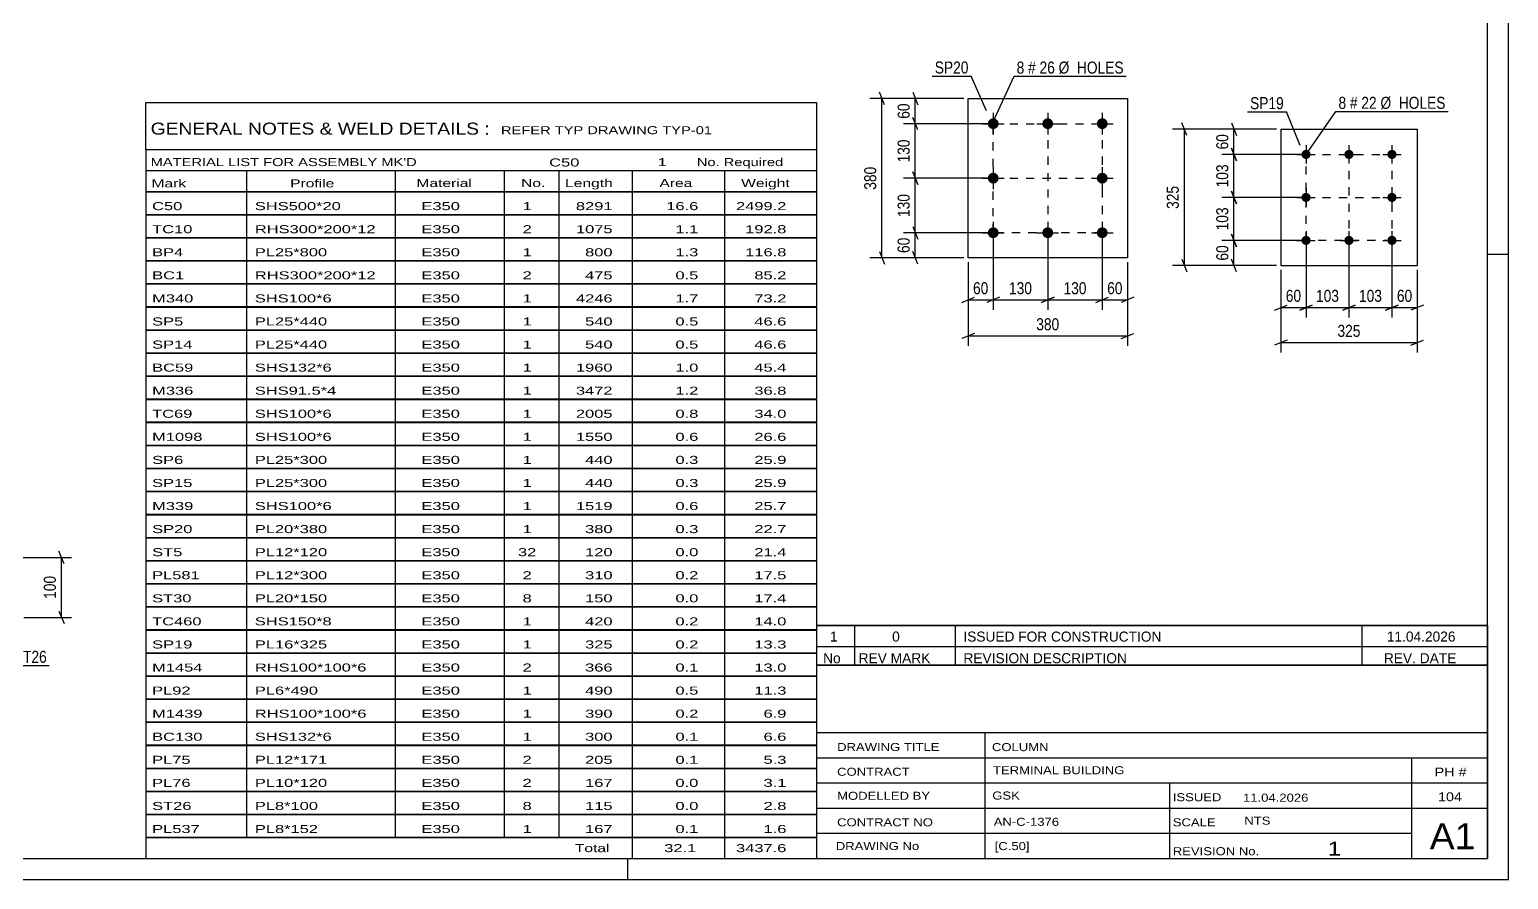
# Model space of a CAD drawing. Header units: millimetres. Extents: x 0 to 841, y 0 to 594.
# Drawn here: x 488.3 to 841, y 0 to 202.6 of the extents above; entities that cross this region are included whole.
import ezdxf

# ---------------------------------------------------------------- set-up
doc = ezdxf.new("R2010")
doc.units = ezdxf.units.MM
doc.linetypes.add('DXK_LINE_DOT2', pattern=[3.9198, 1.9599, -1.9599])
doc.styles.add('Arial Narrow', font='ARIALN.TTF', dxfattribs={"height": 0.2})

# ---------------------------------------------------------------- blocks, each defined once
blk = doc.blocks.new('Unknown-339278137-1133')
at = {"color": 5, "linetype": 'Continuous'}
for p, q in [((841, 0), (841, 594)), ((836, 5), (836, 589)), ((841, 149), (836, 149)), ((5, 5), (836, 5)), ((631, 0), (631, 5)), ((0, 0), (841, 0))]:
    blk.add_line(p, q, dxfattribs=at)
blk = doc.blocks.new('Part-339278137-27477 - 27476')
at = {"color": 2, "linetype": 'Continuous'}
for p, q in [((712.12, 148.17), (712.12, 186.17)), ((712.12, 186.17), (750.12, 186.17)), ((750.12, 186.17), (750.12, 148.17)), ((750.12, 148.17), (712.12, 148.17))]:
    blk.add_line(p, q, dxfattribs=at)
blk = doc.blocks.new('Bolt-339278137-27478 - 27476')
at = {"linetype": 'Continuous'}
for points in [[(718.12, 181.47, -1), (718.12, 178.87, -1)], [(731.12, 181.47, -1), (731.12, 178.87, -1)], [(744.12, 181.47, -1), (744.12, 178.87, -1)], [(718.12, 168.47, -1), (718.12, 165.87, -1)], [(744.12, 168.47, -1), (744.12, 165.87, -1)], [(718.12, 155.47, -1), (718.12, 152.87, -1)], [(731.12, 155.47, -1), (731.12, 152.87, -1)], [(744.12, 155.47, -1), (744.12, 152.87, -1)]]:
    blk.add_hatch(color=1, dxfattribs=at).paths.add_polyline_path(points)
at = {"color": 1, "linetype": 'Continuous'}
for p, q in [((715.52, 180.17), (720.72, 180.17)), ((718.12, 182.77), (718.12, 177.57)), ((728.52, 180.17), (733.72, 180.17)), ((731.12, 182.77), (731.12, 177.57)), ((741.52, 180.17), (746.72, 180.17)), ((744.12, 182.77), (744.12, 177.57)), ((718.12, 169.77), (718.12, 164.57)), ((744.12, 169.77), (744.12, 164.57)), ((715.52, 167.17), (720.72, 167.17)), ((741.52, 167.17), (746.72, 167.17)), ((718.12, 156.77), (718.12, 151.57)), ((731.12, 156.77), (731.12, 151.57)), ((744.12, 156.77), (744.12, 151.57)), ((715.52, 154.17), (720.72, 154.17)), ((728.52, 154.17), (733.72, 154.17)), ((741.52, 154.17), (746.72, 154.17))]:
    blk.add_line(p, q, dxfattribs=at)
blk = doc.blocks.new('Part-339278137-27485 - 27484')
at = {"color": 2, "linetype": 'Continuous'}
for p, q in [((786.72, 178.84), (786.72, 146.34)), ((786.72, 178.84), (819.22, 178.84)), ((819.22, 178.84), (819.22, 146.34)), ((786.72, 146.34), (819.22, 146.34))]:
    blk.add_line(p, q, dxfattribs=at)
blk = doc.blocks.new('Bolt-339278137-27486 - 27484')
at = {"linetype": 'Continuous'}
for points in [[(792.72, 173.94, -1), (792.72, 171.74, -1)], [(802.97, 173.94, -1), (802.97, 171.74, -1)], [(813.22, 173.94, -1), (813.22, 171.74, -1)], [(792.72, 163.69, -1), (792.72, 161.49, -1)], [(813.22, 163.69, -1), (813.22, 161.49, -1)], [(792.72, 153.44, -1), (792.72, 151.24, -1)], [(802.97, 153.44, -1), (802.97, 151.24, -1)], [(813.22, 153.44, -1), (813.22, 151.24, -1)]]:
    blk.add_hatch(color=1, dxfattribs=at).paths.add_polyline_path(points)
at = {"color": 1, "linetype": 'Continuous'}
for p, q in [((790.52, 172.84), (794.92, 172.84)), ((792.72, 175.04), (792.72, 170.64)), ((800.77, 172.84), (805.17, 172.84)), ((802.97, 175.04), (802.97, 170.64)), ((811.02, 172.84), (815.42, 172.84)), ((813.22, 175.04), (813.22, 170.64)), ((790.52, 162.59), (794.92, 162.59)), ((792.72, 164.79), (792.72, 160.39)), ((811.02, 162.59), (815.42, 162.59)), ((813.22, 164.79), (813.22, 160.39)), ((790.52, 152.34), (794.92, 152.34)), ((792.72, 154.54), (792.72, 150.14)), ((800.77, 152.34), (805.17, 152.34)), ((802.97, 154.54), (802.97, 150.14)), ((811.02, 152.34), (815.42, 152.34)), ((813.22, 154.54), (813.22, 150.14))]:
    blk.add_line(p, q, dxfattribs=at)
blk = doc.blocks.new('Rectangle-339278137-31546 - 27476')
at = {"color": 1, "linetype": 'DXK_LINE_DOT2'}
blk.add_lwpolyline([(718.12, 180.17), (744.12, 180.17), (744.12, 154.17), (718.12, 154.17), (718.12, 180.17)], close=True, dxfattribs=at)
blk = doc.blocks.new('Rectangle-339278137-31576 - 27484')
at = {"color": 1, "linetype": 'DXK_LINE_DOT2'}
blk.add_lwpolyline([(792.72, 172.84), (813.22, 172.84), (813.22, 152.34), (792.72, 152.34), (792.72, 172.84)], close=True, dxfattribs=at)
blk = doc.blocks.new('Line-339278137-31556 - 27476')
at = {"color": 1, "linetype": 'DXK_LINE_DOT2'}
blk.add_line((718.12, 167.17), (744.12, 167.17), dxfattribs=at)
blk = doc.blocks.new('Line-339278137-31586 - 27484')
at = {"color": 1, "linetype": 'DXK_LINE_DOT2'}
blk.add_line((792.72, 162.59), (813.22, 162.59), dxfattribs=at)
blk = doc.blocks.new('Line-339278137-31563 - 27476')
at = {"color": 1, "linetype": 'DXK_LINE_DOT2'}
blk.add_line((731.12, 180.17), (731.12, 154.17), dxfattribs=at)
blk = doc.blocks.new('Line-339278137-31593 - 27484')
at = {"color": 1, "linetype": 'DXK_LINE_DOT2'}
blk.add_line((802.97, 172.84), (802.97, 152.34), dxfattribs=at)
blk = doc.blocks.new('StraightDimension-339278137-28263 - 27636')
at = {"color": 7, "linetype": 'Continuous'}
for p, q in [((496.48, 75.26), (495.28, 78.26)), ((470.45, 76.76), (498.28, 76.76)), ((495.88, 62.48), (495.88, 76.76)), ((495.28, 63.98), (496.48, 60.98)), ((486.88, 62.48), (498.28, 62.48))]:
    blk.add_line(p, q, dxfattribs=at)
at = {"color": 0}
blk.add_wipeout([(495.13, 72.96), (490.93, 72.96), (490.93, 66.28), (495.13, 66.28)], dxfattribs=at)
at = {"color": 3, "style": 'Arial Narrow'}
blk.add_text('100', height=2.863, rotation=90.0002, dxfattribs=at).set_placement((494.53, 66.88))
blk = doc.blocks.new('StraightDimension-339278137-27870 - 27476')
at = {"color": 7, "linetype": 'Continuous'}
for p, q in [((717.12, 180.17), (696.68, 180.17)), ((700.13, 178.67), (698.93, 181.67)), ((699.53, 167.17), (699.53, 180.17)), ((717.12, 167.17), (696.68, 167.17)), ((698.93, 168.67), (700.13, 165.67))]:
    blk.add_line(p, q, dxfattribs=at)
at = {"color": 0}
blk.add_wipeout([(698.78, 177.01), (694.58, 177.01), (694.58, 170.32), (698.78, 170.32)], dxfattribs=at)
at = {"color": 3, "style": 'Arial Narrow'}
blk.add_text('130', height=2.863, rotation=90.0002, dxfattribs=at).set_placement((698.18, 170.92))
blk = doc.blocks.new('StraightDimension-339278137-27869 - 27476')
at = {"color": 7, "linetype": 'Continuous'}
for p, q in [((698.93, 187.67), (700.13, 184.67)), ((711.12, 186.17), (696.68, 186.17)), ((699.53, 180.17), (699.53, 186.17)), ((717.12, 180.17), (696.68, 180.17)), ((700.13, 178.67), (698.93, 181.67))]:
    blk.add_line(p, q, dxfattribs=at)
at = {"color": 0}
blk.add_wipeout([(698.78, 185.59), (694.58, 185.59), (694.58, 180.74), (698.78, 180.74)], dxfattribs=at)
at = {"color": 3, "style": 'Arial Narrow'}
blk.add_text('60', height=2.863, rotation=90.0002, dxfattribs=at).set_placement((698.18, 181.34))
blk = doc.blocks.new('StraightDimension-339278137-27871 - 27476')
at = {"color": 7, "linetype": 'Continuous'}
for p, q in [((717.12, 167.17), (696.68, 167.17)), ((700.13, 165.67), (698.93, 168.67)), ((699.53, 154.17), (699.53, 167.17)), ((698.93, 155.67), (700.13, 152.67)), ((717.12, 154.17), (696.68, 154.17))]:
    blk.add_line(p, q, dxfattribs=at)
at = {"color": 0}
blk.add_wipeout([(698.78, 164.01), (694.58, 164.01), (694.58, 157.32), (698.78, 157.32)], dxfattribs=at)
at = {"color": 3, "style": 'Arial Narrow'}
blk.add_text('130', height=2.863, rotation=90.0002, dxfattribs=at).set_placement((698.18, 157.92))
blk = doc.blocks.new('StraightDimension-339278137-27872 - 27476')
at = {"color": 7, "linetype": 'Continuous'}
for p, q in [((698.93, 155.67), (700.13, 152.67)), ((717.12, 154.17), (696.68, 154.17)), ((699.53, 148.17), (699.53, 154.17)), ((711.12, 148.17), (696.68, 148.17)), ((700.13, 146.67), (698.93, 149.67))]:
    blk.add_line(p, q, dxfattribs=at)
at = {"color": 0}
blk.add_wipeout([(698.78, 153.59), (694.58, 153.59), (694.58, 148.74), (698.78, 148.74)], dxfattribs=at)
at = {"color": 3, "style": 'Arial Narrow'}
blk.add_text('60', height=2.863, rotation=90.0002, dxfattribs=at).set_placement((698.18, 149.34))
blk = doc.blocks.new('StraightDimension-339278137-27885 - 27476')
at = {"color": 7, "linetype": 'Continuous'}
for p, q in [((692.16, 184.67), (690.96, 187.67)), ((711.12, 186.17), (688.71, 186.17)), ((691.56, 148.17), (691.56, 186.17)), ((711.12, 148.17), (688.71, 148.17)), ((690.96, 149.67), (692.16, 146.67))]:
    blk.add_line(p, q, dxfattribs=at)
at = {"color": 0}
blk.add_wipeout([(690.81, 170.51), (686.61, 170.51), (686.61, 163.82), (690.81, 163.82)], dxfattribs=at)
at = {"color": 3, "style": 'Arial Narrow'}
blk.add_text('380', height=2.863, rotation=90.0002, dxfattribs=at).set_placement((690.21, 164.42))
blk = doc.blocks.new('StraightDimension-339278137-27889 - 27476')
at = {"color": 7, "linetype": 'Continuous'}
for p, q in [((744.12, 153.17), (744.12, 135.77)), ((750.12, 147.17), (750.12, 135.77)), ((742.62, 137.57), (745.62, 138.77)), ((744.12, 138.17), (750.12, 138.17)), ((751.62, 138.77), (748.62, 137.57))]:
    blk.add_line(p, q, dxfattribs=at)
at = {"color": 0}
blk.add_wipeout([(749.55, 138.92), (749.55, 143.12), (744.69, 143.12), (744.69, 138.92)], dxfattribs=at)
at = {"color": 3, "style": 'Arial Narrow'}
blk.add_text('60', height=2.863, dxfattribs=at).set_placement((745.29, 139.52))
blk = doc.blocks.new('StraightDimension-339278137-27890 - 27476')
at = {"color": 7, "linetype": 'Continuous'}
for p, q in [((731.12, 153.17), (731.12, 135.77)), ((744.12, 153.17), (744.12, 135.77)), ((732.62, 138.77), (729.62, 137.57)), ((731.12, 138.17), (744.12, 138.17)), ((742.62, 137.57), (745.62, 138.77))]:
    blk.add_line(p, q, dxfattribs=at)
at = {"color": 0}
blk.add_wipeout([(740.96, 138.92), (740.96, 143.12), (734.28, 143.12), (734.28, 138.92)], dxfattribs=at)
at = {"color": 3, "style": 'Arial Narrow'}
blk.add_text('130', height=2.863, dxfattribs=at).set_placement((734.88, 139.52))
blk = doc.blocks.new('StraightDimension-339278137-27891 - 27476')
at = {"color": 7, "linetype": 'Continuous'}
for p, q in [((718.12, 153.17), (718.12, 135.77)), ((731.12, 153.17), (731.12, 135.77)), ((719.62, 138.77), (716.62, 137.57)), ((718.12, 138.17), (731.12, 138.17)), ((729.62, 137.57), (732.62, 138.77))]:
    blk.add_line(p, q, dxfattribs=at)
at = {"color": 0}
blk.add_wipeout([(727.96, 138.92), (727.96, 143.12), (721.28, 143.12), (721.28, 138.92)], dxfattribs=at)
at = {"color": 3, "style": 'Arial Narrow'}
blk.add_text('130', height=2.863, dxfattribs=at).set_placement((721.88, 139.52))
blk = doc.blocks.new('StraightDimension-339278137-27892 - 27476')
at = {"color": 7, "linetype": 'Continuous'}
for p, q in [((718.12, 153.17), (718.12, 135.77)), ((712.12, 147.17), (712.12, 135.77)), ((710.62, 137.57), (713.62, 138.77)), ((712.12, 138.17), (718.12, 138.17)), ((719.62, 138.77), (716.62, 137.57))]:
    blk.add_line(p, q, dxfattribs=at)
at = {"color": 0}
blk.add_wipeout([(717.55, 138.92), (717.55, 143.12), (712.69, 143.12), (712.69, 138.92)], dxfattribs=at)
at = {"color": 3, "style": 'Arial Narrow'}
blk.add_text('60', height=2.863, dxfattribs=at).set_placement((713.29, 139.52))
blk = doc.blocks.new('StraightDimension-339278137-27905 - 27476')
at = {"color": 7, "linetype": 'Continuous'}
for p, q in [((712.12, 147.17), (712.12, 127.17)), ((750.12, 147.17), (750.12, 127.17)), ((713.62, 130.17), (710.62, 128.97)), ((712.12, 129.57), (750.12, 129.57)), ((748.62, 128.97), (751.62, 130.17))]:
    blk.add_line(p, q, dxfattribs=at)
at = {"color": 0}
blk.add_wipeout([(734.46, 130.32), (734.46, 134.52), (727.78, 134.52), (727.78, 130.32)], dxfattribs=at)
at = {"color": 3, "style": 'Arial Narrow'}
blk.add_text('380', height=2.863, dxfattribs=at).set_placement((728.38, 130.92))
blk = doc.blocks.new('StraightDimension-339278137-27909 - 27484')
at = {"color": 7, "linetype": 'Continuous'}
for p, q in [((774.93, 180.34), (776.13, 177.34)), ((785.72, 178.84), (772.68, 178.84)), ((775.53, 172.84), (775.53, 178.84)), ((791.72, 172.84), (772.68, 172.84)), ((776.13, 171.34), (774.93, 174.34))]:
    blk.add_line(p, q, dxfattribs=at)
at = {"color": 0}
blk.add_wipeout([(774.78, 178.27), (770.58, 178.27), (770.58, 173.42), (774.78, 173.42)], dxfattribs=at)
at = {"color": 3, "style": 'Arial Narrow'}
blk.add_text('60', height=2.863, rotation=90.0002, dxfattribs=at).set_placement((774.18, 174.02))
blk = doc.blocks.new('StraightDimension-339278137-27910 - 27484')
at = {"color": 7, "linetype": 'Continuous'}
for p, q in [((791.72, 172.84), (772.68, 172.84)), ((774.93, 174.34), (776.13, 171.34)), ((775.53, 162.59), (775.53, 172.84)), ((791.72, 162.59), (772.68, 162.59)), ((776.13, 161.09), (774.93, 164.09))]:
    blk.add_line(p, q, dxfattribs=at)
at = {"color": 0}
blk.add_wipeout([(774.78, 171.06), (770.58, 171.06), (770.58, 164.38), (774.78, 164.38)], dxfattribs=at)
at = {"color": 3, "style": 'Arial Narrow'}
blk.add_text('103', height=2.863, rotation=90.0002, dxfattribs=at).set_placement((774.18, 164.98))
blk = doc.blocks.new('StraightDimension-339278137-27911 - 27484')
at = {"color": 7, "linetype": 'Continuous'}
for p, q in [((791.72, 162.59), (772.68, 162.59)), ((774.93, 164.09), (776.13, 161.09)), ((775.53, 152.34), (775.53, 162.59)), ((791.72, 152.34), (772.68, 152.34)), ((776.13, 150.84), (774.93, 153.84))]:
    blk.add_line(p, q, dxfattribs=at)
at = {"color": 0}
blk.add_wipeout([(774.78, 160.81), (770.58, 160.81), (770.58, 154.13), (774.78, 154.13)], dxfattribs=at)
at = {"color": 3, "style": 'Arial Narrow'}
blk.add_text('103', height=2.863, rotation=90.0002, dxfattribs=at).set_placement((774.18, 154.73))
blk = doc.blocks.new('StraightDimension-339278137-27912 - 27484')
at = {"color": 7, "linetype": 'Continuous'}
for p, q in [((791.72, 152.34), (772.68, 152.34)), ((774.93, 153.84), (776.13, 150.84)), ((775.53, 146.34), (775.53, 152.34)), ((785.72, 146.34), (772.68, 146.34)), ((776.13, 144.84), (774.93, 147.84))]:
    blk.add_line(p, q, dxfattribs=at)
at = {"color": 0}
blk.add_wipeout([(774.78, 151.77), (770.58, 151.77), (770.58, 146.92), (774.78, 146.92)], dxfattribs=at)
at = {"color": 3, "style": 'Arial Narrow'}
blk.add_text('60', height=2.863, rotation=90.0002, dxfattribs=at).set_placement((774.18, 147.52))
blk = doc.blocks.new('StraightDimension-339278137-27925 - 27484')
at = {"color": 7, "linetype": 'Continuous'}
for p, q in [((764.32, 177.34), (763.12, 180.34)), ((785.72, 178.84), (760.87, 178.84)), ((763.72, 146.34), (763.72, 178.84)), ((785.72, 146.34), (760.87, 146.34)), ((763.12, 147.84), (764.32, 144.84))]:
    blk.add_line(p, q, dxfattribs=at)
at = {"color": 0}
blk.add_wipeout([(762.97, 165.94), (758.77, 165.94), (758.77, 159.25), (762.97, 159.25)], dxfattribs=at)
at = {"color": 3, "style": 'Arial Narrow'}
blk.add_text('325', height=2.863, rotation=90.0002, dxfattribs=at).set_placement((762.37, 159.85))
blk = doc.blocks.new('StraightDimension-339278137-27929 - 27484')
at = {"color": 7, "linetype": 'Continuous'}
for p, q in [((813.22, 151.34), (813.22, 133.94)), ((819.22, 145.34), (819.22, 133.94)), ((811.72, 135.74), (814.72, 136.94)), ((813.22, 136.34), (819.22, 136.34)), ((820.72, 136.94), (817.72, 135.74))]:
    blk.add_line(p, q, dxfattribs=at)
at = {"color": 0}
blk.add_wipeout([(818.65, 137.09), (818.65, 141.29), (813.8, 141.29), (813.8, 137.09)], dxfattribs=at)
at = {"color": 3, "style": 'Arial Narrow'}
blk.add_text('60', height=2.863, dxfattribs=at).set_placement((814.4, 137.69))
blk = doc.blocks.new('StraightDimension-339278137-27930 - 27484')
at = {"color": 7, "linetype": 'Continuous'}
for p, q in [((802.97, 151.34), (802.97, 133.94)), ((813.22, 151.34), (813.22, 133.94)), ((801.47, 135.74), (804.47, 136.94)), ((802.97, 136.34), (813.22, 136.34)), ((814.72, 136.94), (811.72, 135.74))]:
    blk.add_line(p, q, dxfattribs=at)
at = {"color": 0}
blk.add_wipeout([(811.44, 137.09), (811.44, 141.29), (804.76, 141.29), (804.76, 137.09)], dxfattribs=at)
at = {"color": 3, "style": 'Arial Narrow'}
blk.add_text('103', height=2.863, dxfattribs=at).set_placement((805.36, 137.69))
blk = doc.blocks.new('StraightDimension-339278137-27931 - 27484')
at = {"color": 7, "linetype": 'Continuous'}
for p, q in [((792.72, 151.34), (792.72, 133.94)), ((802.97, 151.34), (802.97, 133.94)), ((791.22, 135.74), (794.22, 136.94)), ((792.72, 136.34), (802.97, 136.34)), ((804.47, 136.94), (801.47, 135.74))]:
    blk.add_line(p, q, dxfattribs=at)
at = {"color": 0}
blk.add_wipeout([(801.19, 137.09), (801.19, 141.29), (794.51, 141.29), (794.51, 137.09)], dxfattribs=at)
at = {"color": 3, "style": 'Arial Narrow'}
blk.add_text('103', height=2.863, dxfattribs=at).set_placement((795.11, 137.69))
blk = doc.blocks.new('StraightDimension-339278137-27932 - 27484')
at = {"color": 7, "linetype": 'Continuous'}
for p, q in [((792.72, 151.34), (792.72, 133.94)), ((786.72, 145.34), (786.72, 133.94)), ((785.22, 135.74), (788.22, 136.94)), ((786.72, 136.34), (792.72, 136.34)), ((794.22, 136.94), (791.22, 135.74))]:
    blk.add_line(p, q, dxfattribs=at)
at = {"color": 0}
blk.add_wipeout([(792.15, 137.09), (792.15, 141.29), (787.3, 141.29), (787.3, 137.09)], dxfattribs=at)
at = {"color": 3, "style": 'Arial Narrow'}
blk.add_text('60', height=2.863, dxfattribs=at).set_placement((787.9, 137.69))
blk = doc.blocks.new('StraightDimension-339278137-27945 - 27484')
at = {"color": 7, "linetype": 'Continuous'}
for p, q in [((786.72, 145.34), (786.72, 125.59)), ((819.22, 145.34), (819.22, 125.59)), ((788.22, 128.59), (785.22, 127.39)), ((786.72, 127.99), (819.22, 127.99)), ((817.72, 127.39), (820.72, 128.59))]:
    blk.add_line(p, q, dxfattribs=at)
at = {"color": 0}
blk.add_wipeout([(806.32, 128.74), (806.32, 132.94), (799.63, 132.94), (799.63, 128.74)], dxfattribs=at)
at = {"color": 3, "style": 'Arial Narrow'}
blk.add_text('325', height=2.863, dxfattribs=at).set_placement((800.23, 129.34))
blk = doc.blocks.new('Unknown-339278137-37358')
at = {"color": 7, "linetype": 'Continuous'}
for p, q in [((676, 51.05), (676, 5)), ((676, 51.05), (836, 51.05)), ((836, 51), (836, 5)), ((676, 35), (836, 35)), ((716.14, 35), (716.14, 5)), ((676, 29), (836, 29)), ((818, 5.05), (818, 29.05)), ((676, 23), (836, 23)), ((760.14, 23), (760.14, 5)), ((676, 17), (836, 17)), ((676, 11), (818, 11)), ((676, 5), (836, 5))]:
    blk.add_line(p, q, dxfattribs=at)
at = {"color": 7, "style": 'Arial Narrow'}
for s, height, width, p in [('DRAWING TITLE', 1.9089, 1.425378, (680.88, 30.61)), ('COLUMN', 1.909, 1.425378, (717.81, 30.59)), ('CONTRACT', 1.909, 1.425378, (680.88, 24.71)), ('TERMINAL BUILDING', 1.9089, 1.425378, (718.06, 25.07)), ('MODELLED BY', 1.9089, 1.425378, (680.88, 18.98)), ('GSK', 1.909, 1.425378, (717.88, 19.04)), ('ISSUED', 1.909, 1.425378, (760.94, 18.64)), ('11.04.2026', 1.909, 1.425378, (777.69, 18.52)), ('CONTRACT NO', 1.9089, 1.425378, (680.88, 12.66)), ('AN-C-1376', 1.909, 1.425378, (718.23, 12.78)), ('SCALE', 1.909, 1.425378, (760.94, 12.65)), ('A1', 6.204, 1.25, (822.24, 7.2)), ('DRAWING No', 1.909, 1.425378, (680.56, 7)), ('[C.50]', 1.909, 1.425378, (718.46, 6.99)), ('REVISION No.', 1.9089, 1.425378, (760.94, 5.77)), ('1', 3.34, 1.5, (797.91, 5.68))]:
    blk.add_text(s, height=height, dxfattribs=dict(at, width=width)).set_placement(p)
at = {"color": 7, "linetype": 'Continuous', "style": 'Arial Narrow'}
for s, height, width, p in [('PH #', 2.1, 1.42538, (823.4, 24.55)), ('104', 2.1, 1.42538, (824.19, 18.65)), ('NTS', 1.909, 1.425378, (778, 13.05))]:
    blk.add_text(s, height=height, dxfattribs=dict(at, width=width)).set_placement(p)
blk = doc.blocks.new('Unknown-339278137-37359')
at = {"color": 7, "linetype": 'Continuous'}
for p, q in [((516, 185.25), (676, 185.25)), ((516, 174), (516, 185.25)), ((676, 185.25), (676, 174)), ((516, 174), (676, 174)), ((516, 174), (516, 169)), ((676, 174), (676, 169)), ((516, 169), (676, 169)), ((516, 169), (516, 164)), ((540, 169), (540, 164)), ((575.5, 169), (575.5, 164)), ((601.5, 169), (601.5, 164)), ((614.5, 169), (614.5, 164)), ((632, 169), (632, 164)), ((654, 169), (654, 164)), ((676, 169), (676, 164)), ((516, 164), (676, 164)), ((516, 163.95), (516, 158.55)), ((516, 163.95), (676, 163.95)), ((540, 164), (540, 158.5)), ((575.5, 164), (575.5, 158.5)), ((601.5, 164), (601.5, 158.5)), ((614.5, 164), (614.5, 158.5)), ((632, 164), (632, 158.5)), ((654, 164), (654, 158.5)), ((676, 163.95), (676, 158.55)), ((516, 158.55), (676, 158.55)), ((516, 158.45), (516, 153.05)), ((516, 158.45), (676, 158.45)), ((540, 158.5), (540, 153)), ((575.5, 158.5), (575.5, 153)), ((601.5, 158.5), (601.5, 153)), ((614.5, 158.5), (614.5, 153)), ((632, 158.5), (632, 153)), ((654, 158.5), (654, 153)), ((676, 158.45), (676, 153.05)), ((516, 153.05), (676, 153.05)), ((516, 152.95), (516, 147.55)), ((516, 152.95), (676, 152.95)), ((540, 153), (540, 147.5)), ((575.5, 153), (575.5, 147.5)), ((601.5, 153), (601.5, 147.5)), ((614.5, 153), (614.5, 147.5)), ((632, 153), (632, 147.5)), ((654, 153), (654, 147.5)), ((676, 152.95), (676, 147.55)), ((516, 147.55), (676, 147.55)), ((516, 147.45), (516, 142.05)), ((516, 147.45), (676, 147.45)), ((540, 147.5), (540, 142)), ((575.5, 147.5), (575.5, 142)), ((601.5, 147.5), (601.5, 142)), ((614.5, 147.5), (614.5, 142)), ((632, 147.5), (632, 142)), ((654, 147.5), (654, 142)), ((676, 147.45), (676, 142.05)), ((516, 142.05), (676, 142.05)), ((516, 141.95), (516, 136.55)), ((516, 141.95), (676, 141.95)), ((540, 142), (540, 136.5)), ((575.5, 142), (575.5, 136.5)), ((601.5, 142), (601.5, 136.5)), ((614.5, 142), (614.5, 136.5)), ((632, 142), (632, 136.5)), ((654, 142), (654, 136.5)), ((676, 141.95), (676, 136.55)), ((516, 136.55), (676, 136.55)), ((516, 136.45), (516, 131.05)), ((516, 136.45), (676, 136.45)), ((540, 136.5), (540, 131)), ((575.5, 136.5), (575.5, 131)), ((601.5, 136.5), (601.5, 131)), ((614.5, 136.5), (614.5, 131)), ((632, 136.5), (632, 131)), ((654, 136.5), (654, 131)), ((676, 136.45), (676, 131.05)), ((516, 131.05), (676, 131.05)), ((516, 130.95), (516, 125.55)), ((516, 130.95), (676, 130.95)), ((540, 131), (540, 125.5)), ((575.5, 131), (575.5, 125.5)), ((601.5, 131), (601.5, 125.5)), ((614.5, 131), (614.5, 125.5)), ((632, 131), (632, 125.5)), ((654, 131), (654, 125.5)), ((676, 130.95), (676, 125.55)), ((516, 125.55), (676, 125.55)), ((516, 125.45), (516, 120.05)), ((516, 125.45), (676, 125.45)), ((540, 125.5), (540, 120)), ((575.5, 125.5), (575.5, 120)), ((601.5, 125.5), (601.5, 120)), ((614.5, 125.5), (614.5, 120)), ((632, 125.5), (632, 120)), ((654, 125.5), (654, 120)), ((676, 125.45), (676, 120.05)), ((516, 120.05), (676, 120.05)), ((516, 119.95), (516, 114.55)), ((516, 119.95), (676, 119.95)), ((540, 120), (540, 114.5)), ((575.5, 120), (575.5, 114.5)), ((601.5, 120), (601.5, 114.5)), ((614.5, 120), (614.5, 114.5)), ((632, 120), (632, 114.5)), ((654, 120), (654, 114.5)), ((676, 119.95), (676, 114.55)), ((516, 114.55), (676, 114.55)), ((516, 114.45), (516, 109.05)), ((516, 114.45), (676, 114.45)), ((540, 114.5), (540, 109)), ((575.5, 114.5), (575.5, 109)), ((601.5, 114.5), (601.5, 109)), ((614.5, 114.5), (614.5, 109)), ((632, 114.5), (632, 109)), ((654, 114.5), (654, 109)), ((676, 114.45), (676, 109.05)), ((516, 109.05), (676, 109.05)), ((516, 108.95), (516, 103.55)), ((516, 108.95), (676, 108.95)), ((540, 109), (540, 103.5)), ((575.5, 109), (575.5, 103.5)), ((601.5, 109), (601.5, 103.5)), ((614.5, 109), (614.5, 103.5)), ((632, 109), (632, 103.5)), ((654, 109), (654, 103.5)), ((676, 108.95), (676, 103.55)), ((516, 103.55), (676, 103.55)), ((516, 103.45), (516, 98.05)), ((516, 103.45), (676, 103.45)), ((540, 103.5), (540, 98)), ((575.5, 103.5), (575.5, 98)), ((601.5, 103.5), (601.5, 98)), ((614.5, 103.5), (614.5, 98)), ((632, 103.5), (632, 98)), ((654, 103.5), (654, 98)), ((676, 103.45), (676, 98.05)), ((516, 98.05), (676, 98.05)), ((516, 97.95), (516, 92.55)), ((516, 97.95), (676, 97.95)), ((540, 98), (540, 92.5)), ((575.5, 98), (575.5, 92.5)), ((601.5, 98), (601.5, 92.5)), ((614.5, 98), (614.5, 92.5)), ((632, 98), (632, 92.5)), ((654, 98), (654, 92.5)), ((676, 97.95), (676, 92.55)), ((516, 92.55), (676, 92.55)), ((516, 92.45), (516, 87.05)), ((516, 92.45), (676, 92.45)), ((540, 92.5), (540, 87)), ((575.5, 92.5), (575.5, 87)), ((601.5, 92.5), (601.5, 87)), ((614.5, 92.5), (614.5, 87)), ((632, 92.5), (632, 87)), ((654, 92.5), (654, 87)), ((676, 92.45), (676, 87.05)), ((516, 87.05), (676, 87.05)), ((516, 86.95), (516, 81.55)), ((516, 86.95), (676, 86.95)), ((540, 87), (540, 81.5)), ((575.5, 87), (575.5, 81.5)), ((601.5, 87), (601.5, 81.5)), ((614.5, 87), (614.5, 81.5)), ((632, 87), (632, 81.5)), ((654, 87), (654, 81.5)), ((676, 86.95), (676, 81.55)), ((516, 81.55), (676, 81.55)), ((516, 81.45), (516, 76.05)), ((516, 81.45), (676, 81.45)), ((540, 81.5), (540, 76)), ((575.5, 81.5), (575.5, 76)), ((601.5, 81.5), (601.5, 76)), ((614.5, 81.5), (614.5, 76)), ((632, 81.5), (632, 76)), ((654, 81.5), (654, 76)), ((676, 81.45), (676, 76.05)), ((516, 76.05), (676, 76.05)), ((516, 75.95), (516, 70.55)), ((516, 75.95), (676, 75.95)), ((540, 76), (540, 70.5)), ((575.5, 76), (575.5, 70.5)), ((601.5, 76), (601.5, 70.5)), ((614.5, 76), (614.5, 70.5)), ((632, 76), (632, 70.5)), ((654, 76), (654, 70.5)), ((676, 75.95), (676, 70.55)), ((516, 70.55), (676, 70.55)), ((516, 70.45), (516, 65.05)), ((516, 70.45), (676, 70.45)), ((540, 70.5), (540, 65)), ((575.5, 70.5), (575.5, 65)), ((601.5, 70.5), (601.5, 65)), ((614.5, 70.5), (614.5, 65)), ((632, 70.5), (632, 65)), ((654, 70.5), (654, 65)), ((676, 70.45), (676, 65.05)), ((516, 65.05), (676, 65.05)), ((516, 64.95), (516, 59.55)), ((516, 64.95), (676, 64.95)), ((540, 65), (540, 59.5)), ((575.5, 65), (575.5, 59.5)), ((601.5, 65), (601.5, 59.5)), ((614.5, 65), (614.5, 59.5)), ((632, 65), (632, 59.5)), ((654, 65), (654, 59.5)), ((676, 64.95), (676, 59.55)), ((516, 59.55), (676, 59.55)), ((516, 59.45), (516, 54.05)), ((516, 59.45), (676, 59.45)), ((540, 59.5), (540, 54)), ((575.5, 59.5), (575.5, 54)), ((601.5, 59.5), (601.5, 54)), ((614.5, 59.5), (614.5, 54)), ((632, 59.5), (632, 54)), ((654, 59.5), (654, 54)), ((676, 59.45), (676, 54.05)), ((516, 54.05), (676, 54.05)), ((516, 53.95), (516, 48.55)), ((516, 53.95), (676, 53.95)), ((540, 54), (540, 48.5)), ((575.5, 54), (575.5, 48.5)), ((601.5, 54), (601.5, 48.5)), ((614.5, 54), (614.5, 48.5)), ((632, 54), (632, 48.5)), ((654, 54), (654, 48.5)), ((676, 53.95), (676, 48.55)), ((516, 48.55), (676, 48.55)), ((516, 48.45), (516, 43.05)), ((516, 48.45), (676, 48.45)), ((540, 48.5), (540, 43)), ((575.5, 48.5), (575.5, 43)), ((601.5, 48.5), (601.5, 43)), ((614.5, 48.5), (614.5, 43)), ((632, 48.5), (632, 43)), ((654, 48.5), (654, 43)), ((676, 48.45), (676, 43.05)), ((516, 43.05), (676, 43.05)), ((516, 42.95), (516, 37.55)), ((516, 42.95), (676, 42.95)), ((540, 43), (540, 37.5)), ((575.5, 43), (575.5, 37.5)), ((601.5, 43), (601.5, 37.5)), ((614.5, 43), (614.5, 37.5)), ((632, 43), (632, 37.5)), ((654, 43), (654, 37.5)), ((676, 42.95), (676, 37.55)), ((516, 37.55), (676, 37.55)), ((516, 37.45), (516, 32.05)), ((516, 37.45), (676, 37.45)), ((540, 37.5), (540, 32)), ((575.5, 37.5), (575.5, 32)), ((601.5, 37.5), (601.5, 32)), ((614.5, 37.5), (614.5, 32)), ((632, 37.5), (632, 32)), ((654, 37.5), (654, 32)), ((676, 37.45), (676, 32.05)), ((516, 32.05), (676, 32.05)), ((516, 31.95), (516, 26.55)), ((516, 31.95), (676, 31.95)), ((540, 32), (540, 26.5)), ((575.5, 32), (575.5, 26.5)), ((601.5, 32), (601.5, 26.5)), ((614.5, 32), (614.5, 26.5)), ((632, 32), (632, 26.5)), ((654, 32), (654, 26.5)), ((676, 31.95), (676, 26.55)), ((516, 26.55), (676, 26.55)), ((516, 26.45), (516, 21.05)), ((516, 26.45), (676, 26.45)), ((540, 26.5), (540, 21)), ((575.5, 26.5), (575.5, 21)), ((601.5, 26.5), (601.5, 21)), ((614.5, 26.5), (614.5, 21)), ((632, 26.5), (632, 21)), ((654, 26.5), (654, 21)), ((676, 26.45), (676, 21.05)), ((516, 21.05), (676, 21.05)), ((516, 20.95), (516, 15.55)), ((516, 20.95), (676, 20.95)), ((540, 21), (540, 15.5)), ((575.5, 21), (575.5, 15.5)), ((601.5, 21), (601.5, 15.5)), ((614.5, 21), (614.5, 15.5)), ((632, 21), (632, 15.5)), ((654, 21), (654, 15.5)), ((676, 20.95), (676, 15.55)), ((516, 15.55), (676, 15.55)), ((516, 15.45), (516, 10.05)), ((516, 15.45), (676, 15.45)), ((540, 15.5), (540, 10)), ((575.5, 15.5), (575.5, 10)), ((601.5, 15.5), (601.5, 10)), ((614.5, 15.5), (614.5, 10)), ((632, 15.5), (632, 10)), ((654, 15.5), (654, 10)), ((676, 15.45), (676, 10.05)), ((516, 10.05), (676, 10.05)), ((516, 10), (676, 10)), ((516, 10), (516, 5)), ((632, 10), (632, 5)), ((654, 10), (654, 5)), ((676, 10), (676, 5)), ((516, 5), (676, 5))]:
    blk.add_line(p, q, dxfattribs=at)
at = {"color": 7, "style": 'Arial Narrow'}
for s, height, width, p in [('GENERAL NOTES & WELD DETAILS :', 2.8633, 1.4, (517.15, 177.56)), ('REFER TYP DRAWING TYP-01', 1.9089, 1.6, (600.7, 177.66)), ("MATERIAL LIST FOR ASSEMBLY MK'D", 1.9089, 1.6, (517.15, 170.06)), ('C50', 1.909, 1.794707, (612.2, 169.97)), ('1', 1.91, 1.794707, (638.08, 170.06)), ('No. Required', 1.9089, 1.6, (647.41, 170.06)), ('Mark', 1.909, 1.7, (517.34, 165)), ('Profile', 1.909, 1.7, (550.41, 165)), ('Material', 1.909, 1.7, (580.54, 165.06)), ('No.', 1.909, 1.7, (605.5, 165.06)), ('Length', 1.909, 1.7, (616, 165.06)), ('Area', 1.909, 1.7, (638.5, 165.06)), ('Weight', 1.909, 1.7, (658, 165.06))]:
    blk.add_text(s, height=height, dxfattribs=dict(at, width=width)).set_placement(p)
at = {"color": 7, "linetype": 'Continuous', "style": 'Arial Narrow'}
for s, height, width, p in [('C50', 1.909, 1.794707, (517.5, 159.56)), ('SHS500*20', 1.909, 1.794707, (542, 159.56)), ('E350', 1.909, 1.794707, (581.74, 159.56)), ('1', 1.91, 1.794707, (605.86, 159.56)), ('8291', 1.909, 1.794707, (618.58, 159.56)), ('16.6', 1.909, 1.794707, (640.13, 159.56)), ('2499.2', 1.909, 1.794707, (656.77, 159.56)), ('TC10', 1.909, 1.794707, (517.5, 154.06)), ('RHS300*200*12', 1.9089, 1.794707, (542, 154.06)), ('E350', 1.909, 1.794707, (581.74, 154.06)), ('2', 1.91, 1.794707, (605.86, 154.06)), ('1075', 1.909, 1.794707, (618.58, 154.06)), ('1.1', 1.909, 1.794707, (642.32, 154.06)), ('192.8', 1.909, 1.794707, (658.96, 154.06)), ('BP4', 1.909, 1.794707, (517.5, 148.56)), ('PL25*800', 1.909, 1.794707, (542, 148.56)), ('E350', 1.909, 1.794707, (581.74, 148.56)), ('1', 1.91, 1.794707, (605.86, 148.56)), ('800', 1.909, 1.794707, (620.77, 148.56)), ('1.3', 1.909, 1.794707, (642.32, 148.56)), ('116.8', 1.909, 1.794707, (658.96, 148.56)), ('BC1', 1.909, 1.794707, (517.5, 143.06)), ('RHS300*200*12', 1.9089, 1.794707, (542, 143.06)), ('E350', 1.909, 1.794707, (581.74, 143.06)), ('2', 1.91, 1.794707, (605.86, 143.06)), ('475', 1.909, 1.794707, (620.77, 143.06)), ('0.5', 1.909, 1.794707, (642.32, 143.06)), ('85.2', 1.909, 1.794707, (661.14, 143.06)), ('M340', 1.909, 1.794707, (517.5, 137.56)), ('SHS100*6', 1.909, 1.794707, (542, 137.56)), ('E350', 1.909, 1.794707, (581.74, 137.56)), ('1', 1.91, 1.794707, (605.86, 137.56)), ('4246', 1.909, 1.794707, (618.58, 137.56)), ('1.7', 1.909, 1.794707, (642.32, 137.56)), ('73.2', 1.909, 1.794707, (661.14, 137.56)), ('SP5', 1.909, 1.794707, (517.5, 132.06)), ('PL25*440', 1.909, 1.794707, (542, 132.06)), ('E350', 1.909, 1.794707, (581.74, 132.06)), ('1', 1.91, 1.794707, (605.86, 132.06)), ('540', 1.909, 1.794707, (620.77, 132.06)), ('0.5', 1.909, 1.794707, (642.32, 132.06)), ('46.6', 1.909, 1.794707, (661.14, 132.06)), ('SP14', 1.909, 1.794707, (517.5, 126.56)), ('PL25*440', 1.909, 1.794707, (542, 126.56)), ('E350', 1.909, 1.794707, (581.74, 126.56)), ('1', 1.91, 1.794707, (605.86, 126.56)), ('540', 1.909, 1.794707, (620.77, 126.56)), ('0.5', 1.909, 1.794707, (642.32, 126.56)), ('46.6', 1.909, 1.794707, (661.14, 126.56)), ('BC59', 1.909, 1.794707, (517.5, 121.06)), ('SHS132*6', 1.909, 1.794707, (542, 121.06)), ('E350', 1.909, 1.794707, (581.74, 121.06)), ('1', 1.91, 1.794707, (605.86, 121.06)), ('1960', 1.909, 1.794707, (618.58, 121.06)), ('1.0', 1.909, 1.794707, (642.32, 121.06)), ('45.4', 1.909, 1.794707, (661.14, 121.06)), ('M336', 1.909, 1.794707, (517.5, 115.56)), ('SHS91.5*4', 1.909, 1.794707, (542, 115.56)), ('E350', 1.909, 1.794707, (581.74, 115.56)), ('1', 1.91, 1.794707, (605.86, 115.56)), ('3472', 1.909, 1.794707, (618.58, 115.56)), ('1.2', 1.909, 1.794707, (642.32, 115.56)), ('36.8', 1.909, 1.794707, (661.14, 115.56)), ('TC69', 1.909, 1.794707, (517.5, 110.06)), ('SHS100*6', 1.909, 1.794707, (542, 110.06)), ('E350', 1.909, 1.794707, (581.74, 110.06)), ('1', 1.91, 1.794707, (605.86, 110.06)), ('2005', 1.909, 1.794707, (618.58, 110.06)), ('0.8', 1.909, 1.794707, (642.32, 110.06)), ('34.0', 1.909, 1.794707, (661.14, 110.06)), ('M1098', 1.909, 1.794707, (517.5, 104.56)), ('SHS100*6', 1.909, 1.794707, (542, 104.56)), ('E350', 1.909, 1.794707, (581.74, 104.56)), ('1', 1.91, 1.794707, (605.86, 104.56)), ('1550', 1.909, 1.794707, (618.58, 104.56)), ('0.6', 1.909, 1.794707, (642.32, 104.56)), ('26.6', 1.909, 1.794707, (661.14, 104.56)), ('SP6', 1.909, 1.794707, (517.5, 99.06)), ('PL25*300', 1.909, 1.794707, (542, 99.06)), ('E350', 1.909, 1.794707, (581.74, 99.06)), ('1', 1.91, 1.794707, (605.86, 99.06)), ('440', 1.909, 1.794707, (620.77, 99.06)), ('0.3', 1.909, 1.794707, (642.32, 99.06)), ('25.9', 1.909, 1.794707, (661.14, 99.06)), ('SP15', 1.909, 1.794707, (517.5, 93.56)), ('PL25*300', 1.909, 1.794707, (542, 93.56)), ('E350', 1.909, 1.794707, (581.74, 93.56)), ('1', 1.91, 1.794707, (605.86, 93.56)), ('440', 1.909, 1.794707, (620.77, 93.56)), ('0.3', 1.909, 1.794707, (642.32, 93.56)), ('25.9', 1.909, 1.794707, (661.14, 93.56)), ('M339', 1.909, 1.794707, (517.5, 88.06)), ('SHS100*6', 1.909, 1.794707, (542, 88.06)), ('E350', 1.909, 1.794707, (581.74, 88.06)), ('1', 1.91, 1.794707, (605.86, 88.06)), ('1519', 1.909, 1.794707, (618.58, 88.06)), ('0.6', 1.909, 1.794707, (642.32, 88.06)), ('25.7', 1.909, 1.794707, (661.14, 88.06)), ('SP20', 1.909, 1.794707, (517.5, 82.56)), ('PL20*380', 1.909, 1.794707, (542, 82.56)), ('E350', 1.909, 1.794707, (581.74, 82.56)), ('1', 1.91, 1.794707, (605.86, 82.56)), ('380', 1.909, 1.794707, (620.77, 82.56)), ('0.3', 1.909, 1.794707, (642.32, 82.56)), ('22.7', 1.909, 1.794707, (661.14, 82.56)), ('ST5', 1.909, 1.794707, (517.5, 77.06)), ('PL12*120', 1.909, 1.794707, (542, 77.06)), ('E350', 1.909, 1.794707, (581.74, 77.06)), ('32', 1.909, 1.794707, (604.76, 77.06)), ('120', 1.909, 1.794707, (620.77, 77.06)), ('0.0', 1.909, 1.794707, (642.32, 77.06)), ('21.4', 1.909, 1.794707, (661.14, 77.06)), ('PL581', 1.909, 1.794707, (517.5, 71.56)), ('PL12*300', 1.909, 1.794707, (542, 71.56)), ('E350', 1.909, 1.794707, (581.74, 71.56)), ('2', 1.91, 1.794707, (605.86, 71.56)), ('310', 1.909, 1.794707, (620.77, 71.56)), ('0.2', 1.909, 1.794707, (642.32, 71.56)), ('17.5', 1.909, 1.794707, (661.14, 71.56)), ('ST30', 1.909, 1.794707, (517.5, 66.06)), ('PL20*150', 1.909, 1.794707, (542, 66.06)), ('E350', 1.909, 1.794707, (581.74, 66.06)), ('8', 1.91, 1.794707, (605.86, 66.06)), ('150', 1.909, 1.794707, (620.77, 66.06)), ('0.0', 1.909, 1.794707, (642.32, 66.06)), ('17.4', 1.909, 1.794707, (661.14, 66.06)), ('TC460', 1.909, 1.794707, (517.5, 60.56)), ('SHS150*8', 1.909, 1.794707, (542, 60.56)), ('E350', 1.909, 1.794707, (581.74, 60.56)), ('1', 1.91, 1.794707, (605.86, 60.56)), ('420', 1.909, 1.794707, (620.77, 60.56)), ('0.2', 1.909, 1.794707, (642.32, 60.56)), ('14.0', 1.909, 1.794707, (661.14, 60.56)), ('SP19', 1.909, 1.794707, (517.5, 55.06)), ('PL16*325', 1.909, 1.794707, (542, 55.06)), ('E350', 1.909, 1.794707, (581.74, 55.06)), ('1', 1.91, 1.794707, (605.86, 55.06)), ('325', 1.909, 1.794707, (620.77, 55.06)), ('0.2', 1.909, 1.794707, (642.32, 55.06)), ('13.3', 1.909, 1.794707, (661.14, 55.06)), ('M1454', 1.909, 1.794707, (517.5, 49.56)), ('RHS100*100*6', 1.9089, 1.794707, (542, 49.56)), ('E350', 1.909, 1.794707, (581.74, 49.56)), ('2', 1.91, 1.794707, (605.86, 49.56)), ('366', 1.909, 1.794707, (620.77, 49.56)), ('0.1', 1.909, 1.794707, (642.32, 49.56)), ('13.0', 1.909, 1.794707, (661.14, 49.56)), ('PL92', 1.909, 1.794707, (517.5, 44.06)), ('PL6*490', 1.909, 1.794707, (542, 44.06)), ('E350', 1.909, 1.794707, (581.74, 44.06)), ('1', 1.91, 1.794707, (605.86, 44.06)), ('490', 1.909, 1.794707, (620.77, 44.06)), ('0.5', 1.909, 1.794707, (642.32, 44.06)), ('11.3', 1.909, 1.794707, (661.14, 44.06)), ('M1439', 1.909, 1.794707, (517.5, 38.56)), ('RHS100*100*6', 1.9089, 1.794707, (542, 38.56)), ('E350', 1.909, 1.794707, (581.74, 38.56)), ('1', 1.91, 1.794707, (605.86, 38.56)), ('390', 1.909, 1.794707, (620.77, 38.56)), ('0.2', 1.909, 1.794707, (642.32, 38.56)), ('6.9', 1.909, 1.794707, (663.33, 38.56)), ('BC130', 1.909, 1.794707, (517.5, 33.06)), ('SHS132*6', 1.909, 1.794707, (542, 33.06)), ('E350', 1.909, 1.794707, (581.74, 33.06)), ('1', 1.91, 1.794707, (605.86, 33.06)), ('300', 1.909, 1.794707, (620.77, 33.06)), ('0.1', 1.909, 1.794707, (642.32, 33.06)), ('6.6', 1.909, 1.794707, (663.33, 33.06)), ('PL75', 1.909, 1.794707, (517.5, 27.56)), ('PL12*171', 1.909, 1.794707, (542, 27.56)), ('E350', 1.909, 1.794707, (581.74, 27.56)), ('2', 1.91, 1.794707, (605.86, 27.56)), ('205', 1.909, 1.794707, (620.77, 27.56)), ('0.1', 1.909, 1.794707, (642.32, 27.56)), ('5.3', 1.909, 1.794707, (663.33, 27.56)), ('PL76', 1.909, 1.794707, (517.5, 22.06)), ('PL10*120', 1.909, 1.794707, (542, 22.06)), ('E350', 1.909, 1.794707, (581.74, 22.06)), ('2', 1.91, 1.794707, (605.86, 22.06)), ('167', 1.909, 1.794707, (620.77, 22.06)), ('0.0', 1.909, 1.794707, (642.32, 22.06)), ('3.1', 1.909, 1.794707, (663.33, 22.06)), ('ST26', 1.909, 1.794707, (517.5, 16.56)), ('PL8*100', 1.909, 1.794707, (542, 16.56)), ('E350', 1.909, 1.794707, (581.74, 16.56)), ('8', 1.91, 1.794707, (605.86, 16.56)), ('115', 1.909, 1.794707, (620.77, 16.56)), ('0.0', 1.909, 1.794707, (642.32, 16.56)), ('2.8', 1.909, 1.794707, (663.33, 16.56)), ('PL537', 1.909, 1.794707, (517.5, 11.06)), ('PL8*152', 1.909, 1.794707, (542, 11.06)), ('E350', 1.909, 1.794707, (581.74, 11.06)), ('1', 1.91, 1.794707, (605.86, 11.06)), ('167', 1.909, 1.794707, (620.77, 11.06)), ('0.1', 1.909, 1.794707, (642.32, 11.06)), ('1.6', 1.909, 1.794707, (663.33, 11.06)), ('Total', 1.909, 1.7, (618.33, 6.5)), ('32.1', 1.909, 1.794707, (639.64, 6.5)), ('3437.6', 1.909, 1.794707, (656.77, 6.5))]:
    blk.add_text(s, height=height, dxfattribs=dict(at, width=width)).set_placement(p)
blk = doc.blocks.new('Unknown-339278137-37361')
at = {"color": 7, "linetype": 'Continuous'}
for p, q in [((676, 60.55), (836, 60.55)), ((836, 60.55), (676, 60.55)), ((676, 60.55), (676, 55.55)), ((685, 60.55), (685, 55.55)), ((709, 60.55), (709, 55.55)), ((806, 60.55), (806, 55.55)), ((836, 60.55), (836, 55.55)), ((676, 55.55), (836, 55.55)), ((676, 55.55), (676, 51.05)), ((676, 55.55), (836, 55.55)), ((685, 55.55), (685, 51.05)), ((709, 55.55), (709, 51.05)), ((806, 55.55), (806, 51.05)), ((836, 55.55), (836, 51.05)), ((836, 51.05), (676, 51.05))]:
    blk.add_line(p, q, dxfattribs=at)
at = {"color": 7, "linetype": 'Continuous', "style": 'Arial Narrow'}
for s, height, width, p in [('1', 2.39, 1.196471, (679.16, 56.7)), ('0', 2.39, 1.196471, (694, 56.7)), ('ISSUED FOR CONSTRUCTION', 2.3861, 1.196471, (711, 56.7)), ('11.04.2026', 2.386, 1.196471, (812, 56.7)), ('No', 2.386, 1.2, (677.54, 51.55)), ('REV MARK', 2.386, 1.2, (686, 51.55)), ('REVISION DESCRIPTION', 2.3861, 1.2, (711, 51.55)), ('REV. DATE', 2.386, 1.2, (811.28, 51.55))]:
    blk.add_text(s, height=height, dxfattribs=dict(at, width=width)).set_placement(p)
blk = doc.blocks.new('Mark-339278137-28357 - 27636')
at = {"color": 0}
blk.add_wipeout([(492.37, 51.63), (492.37, 54.63), (484.52, 54.63), (484.52, 51.63)], dxfattribs=at)
blk.add_wipeout([(492.37, 51.63), (492.37, 54.63), (484.52, 54.63), (484.52, 51.63)], dxfattribs=at)
at = {"color": 30, "linetype": 'Continuous'}
for p, q in [((473.31, 65.84), (483.92, 51.03)), ((483.92, 51.03), (492.97, 51.03))]:
    blk.add_line(p, q, dxfattribs=at)
at = {"color": 3, "style": 'Arial Narrow'}
blk.add_text('ST26', height=2.863, dxfattribs=at).set_placement((484.52, 51.63))
blk = doc.blocks.new('Mark-339278137-28300 - 27476')
at = {"color": 0}
blk.add_wipeout([(712.22, 192.13), (712.22, 195.13), (704.18, 195.13), (704.18, 192.13)], dxfattribs=at)
blk.add_wipeout([(712.22, 192.13), (712.22, 195.13), (704.18, 195.13), (704.18, 192.13)], dxfattribs=at)
at = {"color": 30, "linetype": 'Continuous'}
for p in [(703.58, 191.53), (716.51, 183.26)]:
    blk.add_line(p, (712.82, 191.53), dxfattribs=at)
at = {"color": 3, "style": 'Arial Narrow'}
blk.add_text('SP20', height=2.863, dxfattribs=at).set_placement((704.18, 192.13))
blk = doc.blocks.new('Mark-339278137-28303 - 27476')
at = {"color": 0}
blk.add_wipeout([(725.53, 192.11), (725.53, 195.11), (723.7, 195.11), (723.7, 192.11)], dxfattribs=at)
blk.add_wipeout([(725.53, 192.11), (725.53, 195.11), (723.7, 195.11), (723.7, 192.11)], dxfattribs=at)
at = {"color": 7, "linetype": 'Continuous'}
blk.add_line((717.96, 180.3), (723.1, 191.51), dxfattribs=at)
at = {"color": 0}
blk.add_wipeout([(728.26, 192.11), (728.26, 195.11), (726.43, 195.11), (726.43, 192.11)], dxfattribs=at)
blk.add_wipeout([(728.26, 192.11), (728.26, 195.11), (726.43, 195.11), (726.43, 192.11)], dxfattribs=at)
at = {"color": 3, "style": 'Arial Narrow'}
blk.add_text('8', height=2.86, dxfattribs=at).set_placement((723.7, 192.11))
at = {"color": 0}
blk.add_wipeout([(732.81, 192.11), (732.81, 195.11), (729.16, 195.11), (729.16, 192.11)], dxfattribs=at)
blk.add_wipeout([(732.81, 192.11), (732.81, 195.11), (729.16, 195.11), (729.16, 192.11)], dxfattribs=at)
at = {"color": 3, "style": 'Arial Narrow'}
blk.add_text('#', height=2.86, dxfattribs=at).set_placement((726.43, 192.11))
at = {"color": 0}
blk.add_wipeout([(749.24, 192.11), (749.24, 195.11), (733.71, 195.11), (733.71, 192.11)], dxfattribs=at)
blk.add_wipeout([(749.24, 192.11), (749.24, 195.11), (733.71, 195.11), (733.71, 192.11)], dxfattribs=at)
at = {"color": 7, "linetype": 'Continuous'}
blk.add_line((723.1, 191.51), (749.84, 191.51), dxfattribs=at)
at = {"color": 3, "style": 'Arial Narrow'}
for s, p in [('26', (729.16, 192.11)), ('Ø  HOLES', (733.71, 192.11))]:
    blk.add_text(s, height=2.863, dxfattribs=at).set_placement(p)
blk = doc.blocks.new('Mark-339278137-28304 - 27484')
at = {"color": 0}
blk.add_wipeout([(787.43, 183.63), (787.43, 186.63), (779.39, 186.63), (779.39, 183.63)], dxfattribs=at)
blk.add_wipeout([(787.43, 183.63), (787.43, 186.63), (779.39, 186.63), (779.39, 183.63)], dxfattribs=at)
at = {"color": 30, "linetype": 'Continuous'}
for p in [(778.79, 183.03), (791.32, 174.93)]:
    blk.add_line(p, (788.03, 183.03), dxfattribs=at)
at = {"color": 3, "style": 'Arial Narrow'}
blk.add_text('SP19', height=2.863, dxfattribs=at).set_placement((779.39, 183.63))
blk = doc.blocks.new('Mark-339278137-28307 - 27484')
at = {"color": 0}
blk.add_wipeout([(802.29, 183.71), (802.29, 186.71), (800.47, 186.71), (800.47, 183.71)], dxfattribs=at)
blk.add_wipeout([(802.29, 183.71), (802.29, 186.71), (800.47, 186.71), (800.47, 183.71)], dxfattribs=at)
at = {"color": 7, "linetype": 'Continuous'}
blk.add_line((792.55, 172.5), (799.87, 183.11), dxfattribs=at)
at = {"color": 0}
blk.add_wipeout([(805.02, 183.71), (805.02, 186.71), (803.19, 186.71), (803.19, 183.71)], dxfattribs=at)
blk.add_wipeout([(805.02, 183.71), (805.02, 186.71), (803.19, 186.71), (803.19, 183.71)], dxfattribs=at)
at = {"color": 3, "style": 'Arial Narrow'}
blk.add_text('8', height=2.86, dxfattribs=at).set_placement((800.47, 183.71))
at = {"color": 0}
blk.add_wipeout([(809.58, 183.71), (809.58, 186.71), (805.92, 186.71), (805.92, 183.71)], dxfattribs=at)
blk.add_wipeout([(809.58, 183.71), (809.58, 186.71), (805.92, 186.71), (805.92, 183.71)], dxfattribs=at)
at = {"color": 3, "style": 'Arial Narrow'}
blk.add_text('#', height=2.86, dxfattribs=at).set_placement((803.19, 183.71))
at = {"color": 0}
blk.add_wipeout([(826.01, 183.71), (826.01, 186.71), (810.48, 186.71), (810.48, 183.71)], dxfattribs=at)
blk.add_wipeout([(826.01, 183.71), (826.01, 186.71), (810.48, 186.71), (810.48, 183.71)], dxfattribs=at)
at = {"color": 7, "linetype": 'Continuous'}
blk.add_line((799.87, 183.11), (826.61, 183.11), dxfattribs=at)
at = {"color": 3, "style": 'Arial Narrow'}
for s, p in [('22', (805.92, 183.71)), ('Ø  HOLES', (810.48, 183.71))]:
    blk.add_text(s, height=2.863, dxfattribs=at).set_placement(p)

msp = doc.modelspace()

# ---------------------------------------------------------------- block references
for name in ['Unknown-339278137-1133', 'Unknown-339278137-37359', 'Part-339278137-27477 - 27476', 'Bolt-339278137-27478 - 27476', 'Rectangle-339278137-31546 - 27476', 'Line-339278137-31563 - 27476', 'Part-339278137-27485 - 27484', 'Bolt-339278137-27486 - 27484', 'Rectangle-339278137-31576 - 27484', 'Line-339278137-31593 - 27484', 'Line-339278137-31556 - 27476', 'Line-339278137-31586 - 27484', 'Unknown-339278137-37361', 'Unknown-339278137-37358']:
    msp.add_blockref(name, (0, 0))

# ---------------------------------------------------------------- next in the draw order: block references
for name in ['StraightDimension-339278137-27870 - 27476', 'StraightDimension-339278137-27909 - 27484', 'StraightDimension-339278137-27889 - 27476', 'StraightDimension-339278137-27929 - 27484', 'StraightDimension-339278137-28263 - 27636']:
    msp.add_blockref(name, (0, 0))

# ---------------------------------------------------------------- next in the draw order: block references
for name in ['StraightDimension-339278137-27869 - 27476', 'StraightDimension-339278137-27910 - 27484', 'StraightDimension-339278137-27871 - 27476', 'StraightDimension-339278137-27890 - 27476', 'StraightDimension-339278137-27930 - 27484', 'Mark-339278137-28357 - 27636']:
    msp.add_blockref(name, (0, 0))

# ---------------------------------------------------------------- next in the draw order: block references
for name in ['StraightDimension-339278137-27911 - 27484', 'StraightDimension-339278137-27872 - 27476']:
    msp.add_blockref(name, (0, 0))

# ---------------------------------------------------------------- next in the draw order: block references
for name in ['StraightDimension-339278137-27885 - 27476', 'StraightDimension-339278137-27891 - 27476', 'StraightDimension-339278137-27912 - 27484']:
    msp.add_blockref(name, (0, 0))

# ---------------------------------------------------------------- next in the draw order: block references
for name in ['Mark-339278137-28300 - 27476', 'StraightDimension-339278137-27925 - 27484', 'StraightDimension-339278137-27892 - 27476', 'StraightDimension-339278137-27931 - 27484']:
    msp.add_blockref(name, (0, 0))

# ---------------------------------------------------------------- next in the draw order: block references
for name in ['Mark-339278137-28303 - 27476', 'Mark-339278137-28304 - 27484', 'StraightDimension-339278137-27932 - 27484', 'StraightDimension-339278137-27905 - 27476']:
    msp.add_blockref(name, (0, 0))

# ---------------------------------------------------------------- next in the draw order: block references
for name in ['Mark-339278137-28307 - 27484', 'StraightDimension-339278137-27945 - 27484']:
    msp.add_blockref(name, (0, 0))

doc.saveas('drawing.dxf')
